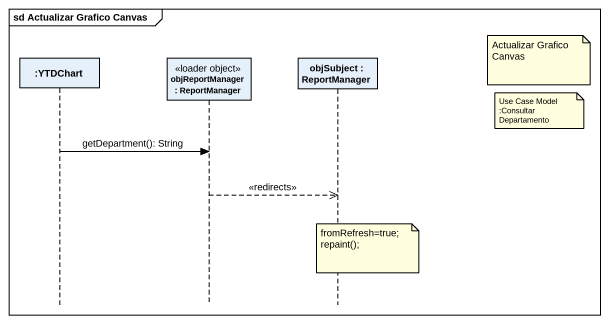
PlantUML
@startuml
mainframe sd Actualizar Grafico Canvas
hide footbox
participant ":YTDChart" as YTDChart
participant "objReportManager : ReportManager" as objReportManager <<loader object>>
participant "objSubject : ReportManager" as objSubject

note right of objSubject : Actualizar Grafico Canvas
note right of objSubject : Use Case Model :Consultar Departamento
YTDChart -> objReportManager : getDepartment(): String
objReportManager -->> objSubject : <<redirects>>
note over objSubject
  fromRefresh=true;
  repaint();
end note
@enduml
